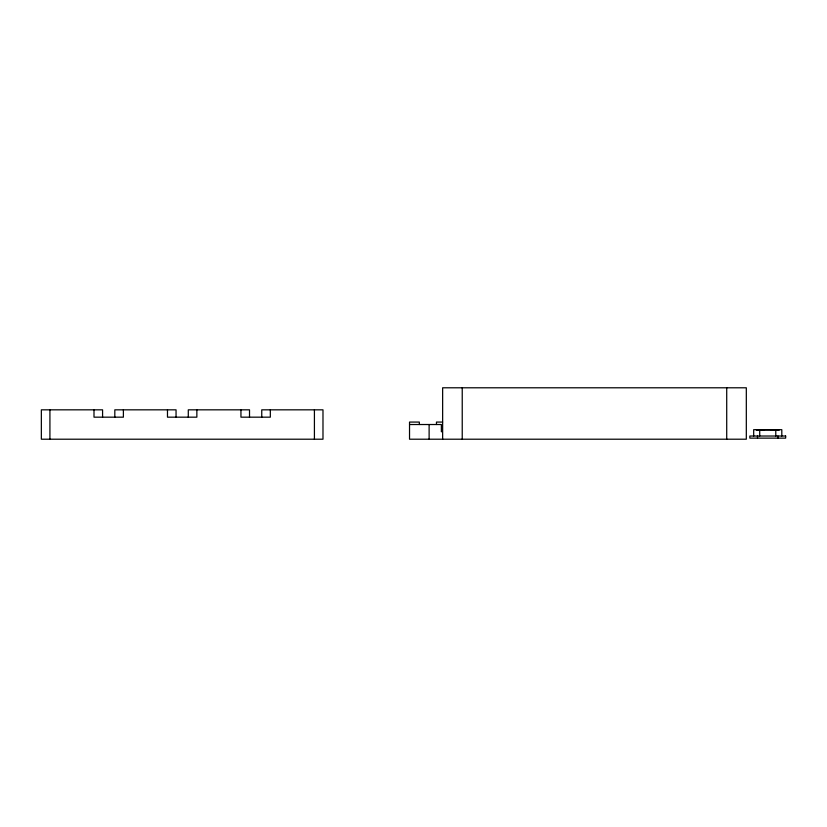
<?xml version="1.0" encoding="UTF-8"?>
<svg xmlns="http://www.w3.org/2000/svg" width="827" height="827" viewBox="0 0 827 827"><rect width="100%" height="100%" fill="white"/><g stroke="black" fill="none" stroke-linecap="round" stroke-linejoin="round"><path stroke-width="1.24" d="M774.082 429.74L779.375 429.678L756.116 429.678L775.147 429.689L770.919 429.699M775.147 429.761L778.31 429.689M764.572 429.699L760.344 429.689L761.398 429.74M778.31 429.72L779.375 429.678M776.202 429.74L777.256 429.709M442.59 422.07L436.47 422.07L436.47 424.52M409.53 424.52L441.37 424.52L441.37 431.87M757.17 429.678L760.344 429.761M758.225 429.678L759.289 429.74M781.804 436.025L781.804 429.678L753.686 429.678L753.686 436.025M777.98 436.025L777.98 438.134M775.778 429.678L775.778 436.025M759.713 429.678L759.713 436.025M757.511 436.025L757.511 438.134M726.716 387.791L726.716 439.209M462.231 387.791L462.231 439.209M442.641 439.209L442.641 387.791L746.316 387.791L746.316 439.209L409.53 439.209L409.53 422.07L419.33 422.07L419.33 424.52M429.12 424.52L429.12 439.209M314.415 409.83L314.415 439.209M270.326 409.83L270.326 417.17L240.946 417.17L240.946 409.83M261.756 417.17L261.756 409.83L322.985 409.83L322.985 439.209L41.35 439.209L41.35 409.83L102.579 409.83L102.579 417.17M249.516 417.17L249.516 409.83L188.287 409.83L188.287 417.17M196.857 409.83L196.857 417.17L167.478 417.17L167.478 409.83M176.048 417.17L176.048 409.83L114.819 409.83L114.819 417.17M123.388 409.83L123.388 417.17L93.999 417.17L93.999 409.83M49.92 409.83L49.92 439.209M785.65 436.025L749.831 436.025L749.831 438.134L785.65 438.134L785.65 436.025M757.17 429.72L756.116 429.678L757.17 429.74"/></g></svg>
